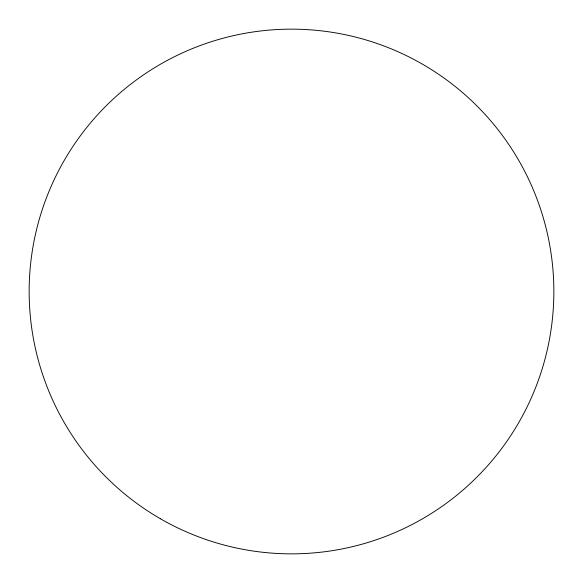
<?xml version="1.0" encoding="UTF-8"?>
<svg xmlns="http://www.w3.org/2000/svg" width="583" height="583" viewBox="0 0 583 583"><rect width="100%" height="100%" fill="white"/><g stroke="black" fill="none" stroke-linecap="round" stroke-linejoin="round"><path stroke-width="0.87" d="M160.325 518.702A262.35 262.35 0 0 0 553.85 291.5A262.35 262.35 0 0 0 160.325 64.298A262.35 262.35 0 0 0 160.325 518.702"/></g></svg>
